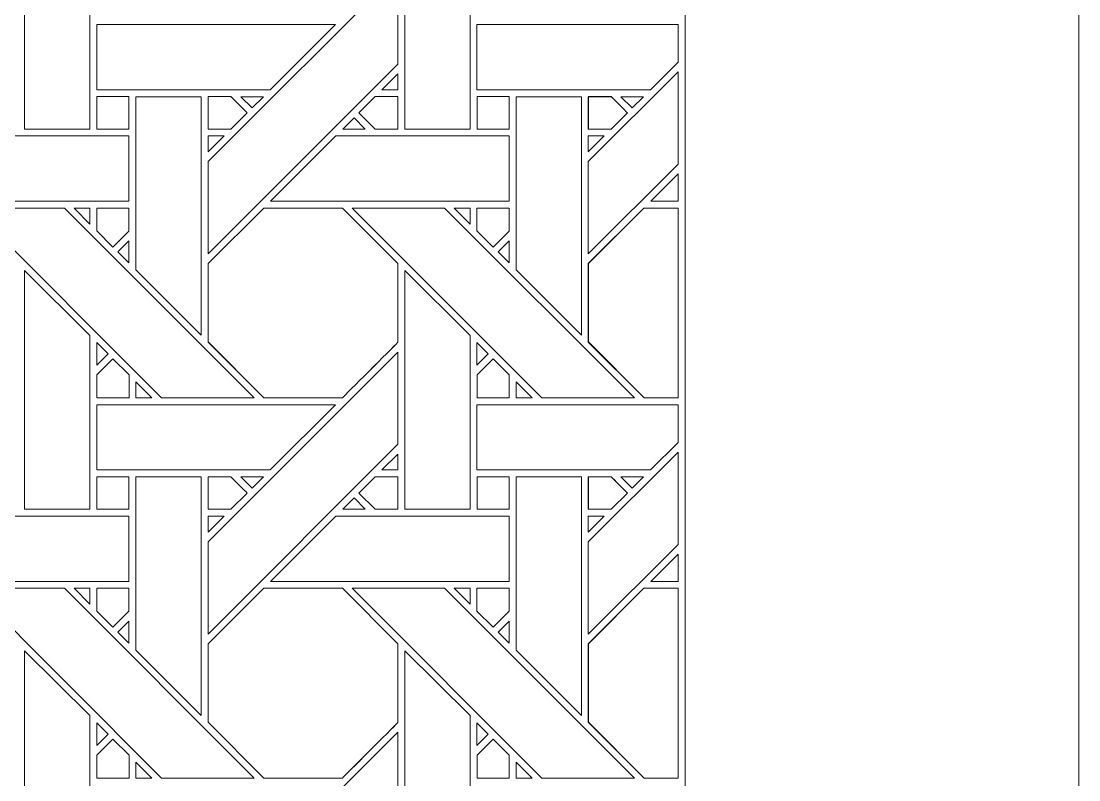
# Model space of a CAD drawing. Header units: inches. Extents: x 2.4 to 22.4, y -0.9 to 19.1.
# Drawn here: x 19.744 to 22.383, y 12.174 to 14.067 of the extents above; entities that cross this region are included whole.
import ezdxf

# ---------------------------------------------------------------- set-up
doc = ezdxf.new("R2010")
doc.units = ezdxf.units.IN
doc.header["$MEASUREMENT"] = 0
doc.layers.add('Design', color=7, linetype='Continuous', lineweight=0)

msp = doc.modelspace()

# ---------------------------------------------------------------- linework, layer by layer
at = {"layer": 'Design'}
for points, knots in [([(2.3829, 19.0948), (2.3829, 19.0948), (2.3829, -0.9052), (2.3829, -0.9052), (2.3829, -0.9052), (22.3829, -0.9052), (22.3829, -0.9052), (22.3829, -0.9052), (22.3829, 19.0948), (22.3829, 19.0948), (22.3829, 19.0948), (2.3829, 19.0948), (2.3829, 19.0948)], [0, 0, 0, 0, 1, 1, 1, 2, 2, 2, 3, 3, 3, 4, 4, 4, 4]), ([(3.3653, 18.1123), (3.3653, 18.1123), (3.3653, 0.0772), (3.3653, 0.0772), (3.3653, 0.0772), (21.4004, 0.0772), (21.4004, 0.0772), (21.4004, 0.0772), (21.4004, 18.1123), (21.4004, 18.1123), (21.4004, 18.1123), (3.3653, 18.1123), (3.3653, 18.1123)], [0, 0, 0, 0, 1, 1, 1, 2, 2, 2, 3, 3, 3, 4, 4, 4, 4]), ([(19.7523, 13.798), (19.7523, 13.798), (19.7523, 14.3939), (19.7523, 14.3939), (19.7523, 14.3939), (19.9151, 14.2317), (19.9151, 14.2317), (19.9151, 14.2317), (19.9151, 13.798), (19.9151, 13.798), (19.9151, 13.798), (19.7523, 13.798), (19.7523, 13.798)], [0, 0, 0, 0, 1, 1, 1, 2, 2, 2, 3, 3, 3, 4, 4, 4, 4]), ([(20.701, 13.798), (20.701, 13.798), (20.701, 14.3939), (20.701, 14.3939), (20.701, 14.3939), (20.8638, 14.2317), (20.8638, 14.2317), (20.8638, 14.2317), (20.8638, 13.798), (20.8638, 13.798), (20.8638, 13.798), (20.701, 13.798), (20.701, 13.798)], [0, 0, 0, 0, 1, 1, 1, 2, 2, 2, 3, 3, 3, 4, 4, 4, 4]), ([(20.6839, 13.9603), (20.6839, 13.9603), (20.2102, 13.4866), (20.2102, 13.4866), (20.2102, 13.4866), (20.2102, 13.7167), (20.2102, 13.7167), (20.2102, 13.7167), (20.6839, 14.1903), (20.6839, 14.1903), (20.6839, 14.1903), (20.6839, 13.9603), (20.6839, 13.9603)], [0, 0, 0, 0, 1, 1, 1, 2, 2, 2, 3, 3, 3, 4, 4, 4, 4]), ([(19.9324, 13.8961), (19.9324, 13.8961), (19.9324, 14.0588), (19.9324, 14.0588), (19.9324, 14.0588), (20.5281, 14.0588), (20.5281, 14.0588), (20.5281, 14.0588), (20.3653, 13.8961), (20.3653, 13.8961), (20.3653, 13.8961), (19.9324, 13.8961), (19.9324, 13.8961)], [0, 0, 0, 0, 1, 1, 1, 2, 2, 2, 3, 3, 3, 4, 4, 4, 4]), ([(21.3141, 13.8961), (21.3141, 13.8961), (20.8811, 13.8961), (20.8811, 13.8961), (20.8811, 13.8961), (20.8811, 14.0588), (20.8811, 14.0588), (20.8811, 14.0588), (21.3829, 14.0588), (21.3829, 14.0588), (21.3829, 14.0588), (21.3829, 13.9649), (21.3829, 13.9649), (21.3829, 13.9649), (21.3141, 13.8961), (21.3141, 13.8961)], [0, 0, 0, 0, 1, 1, 1, 2, 2, 2, 3, 3, 3, 4, 4, 4, 5, 5, 5, 5]), ([(20.6441, 13.8961), (20.6441, 13.8961), (20.6839, 13.9359), (20.6839, 13.9359), (20.6839, 13.9359), (20.6839, 13.8961), (20.6839, 13.8961), (20.6839, 13.8961), (20.6441, 13.8961), (20.6441, 13.8961)], [0, 0, 0, 0, 1, 1, 1, 2, 2, 2, 3, 3, 3, 3]), ([(21.1589, 13.4866), (21.1589, 13.4866), (21.1589, 13.7167), (21.1589, 13.7167), (21.1589, 13.7167), (21.3829, 13.9405), (21.3829, 13.9405), (21.3829, 13.9405), (21.3829, 13.7105), (21.3829, 13.7105), (21.3829, 13.7105), (21.1589, 13.4866), (21.1589, 13.4866)], [0, 0, 0, 0, 1, 1, 1, 2, 2, 2, 3, 3, 3, 4, 4, 4, 4]), ([(19.9324, 13.8789), (19.9324, 13.8789), (20.0127, 13.8789), (20.0127, 13.8789), (20.0127, 13.8789), (20.0127, 13.7981), (20.0127, 13.7981), (20.0127, 13.7981), (19.9324, 13.7981), (19.9324, 13.7981), (19.9324, 13.7981), (19.9324, 13.8789), (19.9324, 13.8789)], [0, 0, 0, 0, 1, 1, 1, 2, 2, 2, 3, 3, 3, 4, 4, 4, 4]), ([(19.9324, 13.7981), (19.9324, 13.7981), (19.9324, 13.8789), (19.9324, 13.8789), (19.9324, 13.8789), (20.0127, 13.8789), (20.0127, 13.8789), (20.0127, 13.8789), (20.0127, 13.7981), (20.0127, 13.7981), (20.0127, 13.7981), (19.9324, 13.7981), (19.9324, 13.7981)], [0, 0, 0, 0, 1, 1, 1, 2, 2, 2, 3, 3, 3, 4, 4, 4, 4]), ([(20.1931, 13.2837), (20.1931, 13.2837), (20.0302, 13.4466), (20.0302, 13.4466), (20.0302, 13.4466), (20.0302, 13.8788), (20.0302, 13.8788), (20.0302, 13.8788), (20.1931, 13.8788), (20.1931, 13.8788), (20.1931, 13.8788), (20.1931, 13.2837), (20.1931, 13.2837)], [0, 0, 0, 0, 1, 1, 1, 2, 2, 2, 3, 3, 3, 4, 4, 4, 4]), ([(20.2673, 13.8789), (20.2725, 13.8738), (20.3033, 13.843), (20.3077, 13.8386), (20.3077, 13.8386), (20.2672, 13.7981), (20.2672, 13.7981), (20.2672, 13.7981), (20.2102, 13.7981), (20.2102, 13.7981), (20.2102, 13.7981), (20.2102, 13.8789), (20.2102, 13.8789), (20.2102, 13.8789), (20.2673, 13.8789), (20.2673, 13.8789)], [0, 0, 0, 0, 1, 1, 1, 2, 2, 2, 3, 3, 3, 4, 4, 4, 5, 5, 5, 5]), ([(20.2102, 13.7981), (20.2102, 13.7981), (20.2102, 13.8789), (20.2102, 13.8789), (20.2102, 13.8789), (20.2673, 13.8789), (20.2673, 13.8789), (20.2727, 13.8736), (20.3034, 13.8426), (20.3076, 13.8385), (20.3076, 13.8385), (20.2672, 13.7981), (20.2672, 13.7981), (20.2672, 13.7981), (20.2102, 13.7981), (20.2102, 13.7981)], [0, 0, 0, 0, 1, 1, 1, 2, 2, 2, 3, 3, 3, 4, 4, 4, 5, 5, 5, 5]), ([(20.2916, 13.8788), (20.2916, 13.8788), (20.3481, 13.8788), (20.3481, 13.8788), (20.3481, 13.8788), (20.3198, 13.8506), (20.3198, 13.8506), (20.3198, 13.8506), (20.2916, 13.8788), (20.2916, 13.8788)], [0, 0, 0, 0, 1, 1, 1, 2, 2, 2, 3, 3, 3, 3]), ([(20.6839, 13.8789), (20.6839, 13.8789), (20.6839, 13.798), (20.6839, 13.798), (20.6839, 13.798), (20.6268, 13.798), (20.6268, 13.798), (20.6268, 13.798), (20.5864, 13.8384), (20.5864, 13.8384), (20.5864, 13.8384), (20.6268, 13.8789), (20.6268, 13.8789), (20.6268, 13.8789), (20.6839, 13.8789), (20.6839, 13.8789)], [0, 0, 0, 0, 1, 1, 1, 2, 2, 2, 3, 3, 3, 4, 4, 4, 5, 5, 5, 5]), ([(20.6269, 13.7981), (20.6269, 13.7981), (20.5865, 13.8385), (20.5865, 13.8385), (20.5865, 13.8385), (20.627, 13.8789), (20.627, 13.8789), (20.627, 13.8789), (20.684, 13.8789), (20.684, 13.8789), (20.684, 13.8789), (20.684, 13.7981), (20.684, 13.7981), (20.684, 13.7981), (20.6269, 13.7981), (20.6269, 13.7981)], [0, 0, 0, 0, 1, 1, 1, 2, 2, 2, 3, 3, 3, 4, 4, 4, 5, 5, 5, 5]), ([(20.8812, 13.8789), (20.8812, 13.8789), (20.9613, 13.8789), (20.9613, 13.8789), (20.9613, 13.8789), (20.9613, 13.7981), (20.9613, 13.7981), (20.9613, 13.7981), (20.8812, 13.7981), (20.8812, 13.7981), (20.8812, 13.7981), (20.8812, 13.8789), (20.8812, 13.8789)], [0, 0, 0, 0, 1, 1, 1, 2, 2, 2, 3, 3, 3, 4, 4, 4, 4]), ([(20.9613, 13.7981), (20.9613, 13.7981), (20.8812, 13.7981), (20.8812, 13.7981), (20.8812, 13.7981), (20.8812, 13.8789), (20.8812, 13.8789), (20.8812, 13.8789), (20.9613, 13.8789), (20.9613, 13.8789), (20.9613, 13.8789), (20.9613, 13.7981), (20.9613, 13.7981)], [0, 0, 0, 0, 1, 1, 1, 2, 2, 2, 3, 3, 3, 4, 4, 4, 4]), ([(20.9789, 13.4466), (20.9789, 13.4466), (20.9789, 13.8788), (20.9789, 13.8788), (20.9789, 13.8788), (21.1418, 13.8788), (21.1418, 13.8788), (21.1418, 13.8788), (21.1418, 13.2837), (21.1418, 13.2837), (21.1418, 13.2837), (20.9789, 13.4466), (20.9789, 13.4466)], [0, 0, 0, 0, 1, 1, 1, 2, 2, 2, 3, 3, 3, 4, 4, 4, 4]), ([(21.2563, 13.8385), (21.2563, 13.8385), (21.2159, 13.7981), (21.2159, 13.7981), (21.2159, 13.7981), (21.1589, 13.7981), (21.1589, 13.7981), (21.1589, 13.7981), (21.1589, 13.8788), (21.1589, 13.8788), (21.1589, 13.8788), (21.216, 13.8788), (21.216, 13.8788), (21.2212, 13.8737), (21.2519, 13.8429), (21.2563, 13.8385)], [0, 0, 0, 0, 1, 1, 1, 2, 2, 2, 3, 3, 3, 4, 4, 4, 5, 5, 5, 5]), ([(21.2161, 13.8789), (21.2213, 13.8738), (21.2521, 13.843), (21.2565, 13.8386), (21.2565, 13.8386), (21.2161, 13.7981), (21.2161, 13.7981), (21.2161, 13.7981), (21.1591, 13.7981), (21.1591, 13.7981), (21.1591, 13.7981), (21.1591, 13.8789), (21.1591, 13.8789), (21.1591, 13.8789), (21.2161, 13.8789), (21.2161, 13.8789)], [0, 0, 0, 0, 1, 1, 1, 2, 2, 2, 3, 3, 3, 4, 4, 4, 5, 5, 5, 5]), ([(21.2404, 13.8788), (21.2404, 13.8788), (21.2968, 13.8788), (21.2968, 13.8788), (21.2968, 13.8788), (21.2686, 13.8506), (21.2686, 13.8506), (21.2686, 13.8506), (21.2404, 13.8788), (21.2404, 13.8788)], [0, 0, 0, 0, 1, 1, 1, 2, 2, 2, 3, 3, 3, 3]), ([(20.6025, 13.798), (20.6025, 13.798), (20.546, 13.798), (20.546, 13.798), (20.546, 13.798), (20.5743, 13.8263), (20.5743, 13.8263), (20.5743, 13.8263), (20.6025, 13.798), (20.6025, 13.798)], [0, 0, 0, 0, 1, 1, 1, 2, 2, 2, 3, 3, 3, 3]), ([(20.0126, 13.7809), (20.0126, 13.7809), (20.0126, 13.6181), (20.0126, 13.6181), (20.0126, 13.6181), (19.4173, 13.6181), (19.4173, 13.6181), (19.4173, 13.6181), (19.5802, 13.7809), (19.5802, 13.7809), (19.5802, 13.7809), (20.0126, 13.7809), (20.0126, 13.7809)], [0, 0, 0, 0, 1, 1, 1, 2, 2, 2, 3, 3, 3, 4, 4, 4, 4]), ([(20.2501, 13.7809), (20.2501, 13.7809), (20.2102, 13.7411), (20.2102, 13.7411), (20.2102, 13.7411), (20.2102, 13.7809), (20.2102, 13.7809), (20.2102, 13.7809), (20.2501, 13.7809), (20.2501, 13.7809)], [0, 0, 0, 0, 1, 1, 1, 2, 2, 2, 3, 3, 3, 3]), ([(20.9613, 13.7809), (20.9613, 13.7809), (20.9613, 13.6181), (20.9613, 13.6181), (20.9613, 13.6181), (20.3661, 13.6181), (20.3661, 13.6181), (20.3661, 13.6181), (20.5289, 13.7809), (20.5289, 13.7809), (20.5289, 13.7809), (20.9613, 13.7809), (20.9613, 13.7809)], [0, 0, 0, 0, 1, 1, 1, 2, 2, 2, 3, 3, 3, 4, 4, 4, 4]), ([(21.1988, 13.7809), (21.1988, 13.7809), (21.1589, 13.7411), (21.1589, 13.7411), (21.1589, 13.7411), (21.1589, 13.7809), (21.1589, 13.7809), (21.1589, 13.7809), (21.1988, 13.7809), (21.1988, 13.7809)], [0, 0, 0, 0, 1, 1, 1, 2, 2, 2, 3, 3, 3, 3]), ([(21.3148, 13.6181), (21.3148, 13.6181), (21.3829, 13.6862), (21.3829, 13.6862), (21.3829, 13.6862), (21.3829, 13.6181), (21.3829, 13.6181), (21.3829, 13.6181), (21.3148, 13.6181), (21.3148, 13.6181)], [0, 0, 0, 0, 1, 1, 1, 2, 2, 2, 3, 3, 3, 3]), ([(20.0942, 13.1273), (20.0942, 13.1273), (19.6206, 13.601), (19.6206, 13.601), (19.6206, 13.601), (19.8516, 13.601), (19.8516, 13.601), (19.8516, 13.601), (20.3252, 13.1273), (20.3252, 13.1273), (20.3252, 13.1273), (20.0942, 13.1273), (20.0942, 13.1273)], [0, 0, 0, 0, 1, 1, 1, 2, 2, 2, 3, 3, 3, 4, 4, 4, 4]), ([(19.9151, 13.601), (19.9151, 13.601), (19.9151, 13.5611), (19.9151, 13.5611), (19.9151, 13.5611), (19.8757, 13.601), (19.8757, 13.601), (19.8757, 13.601), (19.9151, 13.601), (19.9151, 13.601)], [0, 0, 0, 0, 1, 1, 1, 2, 2, 2, 3, 3, 3, 3]), ([(20.0127, 13.601), (20.0127, 13.601), (20.0127, 13.5434), (20.0127, 13.5434), (20.0127, 13.5434), (19.9727, 13.5035), (19.9727, 13.5035), (19.9727, 13.5035), (19.9324, 13.5438), (19.9324, 13.5438), (19.9324, 13.5438), (19.9324, 13.601), (19.9324, 13.601), (19.9324, 13.601), (20.0127, 13.601), (20.0127, 13.601)], [0, 0, 0, 0, 1, 1, 1, 2, 2, 2, 3, 3, 3, 4, 4, 4, 5, 5, 5, 5]), ([(19.9727, 13.5035), (19.9727, 13.5035), (19.9324, 13.5438), (19.9324, 13.5438), (19.9324, 13.5438), (19.9324, 13.601), (19.9324, 13.601), (19.9324, 13.601), (20.0127, 13.601), (20.0127, 13.601), (20.0127, 13.601), (20.0127, 13.5434), (20.0127, 13.5434), (20.0127, 13.5434), (19.9727, 13.5035), (19.9727, 13.5035)], [0, 0, 0, 0, 1, 1, 1, 2, 2, 2, 3, 3, 3, 4, 4, 4, 5, 5, 5, 5]), ([(20.6839, 13.266), (20.6661, 13.2481), (20.5542, 13.1364), (20.5452, 13.1274), (20.5452, 13.1274), (20.3495, 13.1274), (20.3495, 13.1274), (20.3495, 13.1274), (20.2102, 13.2666), (20.2102, 13.2666), (20.2102, 13.2666), (20.2102, 13.4622), (20.2102, 13.4622), (20.2102, 13.4622), (20.3489, 13.601), (20.3489, 13.601), (20.3489, 13.601), (20.5452, 13.601), (20.5452, 13.601), (20.5452, 13.601), (20.6839, 13.4622), (20.6839, 13.4622), (20.6839, 13.4622), (20.6839, 13.266), (20.6839, 13.266)], [0, 0, 0, 0, 1, 1, 1, 2, 2, 2, 3, 3, 3, 4, 4, 4, 5, 5, 5, 6, 6, 6, 7, 7, 7, 8, 8, 8, 8]), ([(20.3489, 13.601), (20.3489, 13.601), (20.5452, 13.601), (20.5452, 13.601), (20.5452, 13.601), (20.684, 13.4623), (20.684, 13.4623), (20.684, 13.4623), (20.684, 13.2661), (20.684, 13.2661), (20.6662, 13.2482), (20.5542, 13.1364), (20.5452, 13.1274), (20.5452, 13.1274), (20.3495, 13.1274), (20.3495, 13.1274), (20.3495, 13.1274), (20.2103, 13.2667), (20.2103, 13.2667), (20.2103, 13.2667), (20.2103, 13.4623), (20.2103, 13.4623), (20.2103, 13.4623), (20.3489, 13.601), (20.3489, 13.601)], [0, 0, 0, 0, 1, 1, 1, 2, 2, 2, 3, 3, 3, 4, 4, 4, 5, 5, 5, 6, 6, 6, 7, 7, 7, 8, 8, 8, 8]), ([(21.274, 13.1273), (21.274, 13.1273), (21.0429, 13.1273), (21.0429, 13.1273), (21.0429, 13.1273), (20.5694, 13.601), (20.5694, 13.601), (20.5694, 13.601), (20.8003, 13.601), (20.8003, 13.601), (20.8003, 13.601), (21.274, 13.1273), (21.274, 13.1273)], [0, 0, 0, 0, 1, 1, 1, 2, 2, 2, 3, 3, 3, 4, 4, 4, 4]), ([(20.8639, 13.601), (20.8639, 13.601), (20.8639, 13.5611), (20.8639, 13.5611), (20.8639, 13.5611), (20.8244, 13.601), (20.8244, 13.601), (20.8244, 13.601), (20.8639, 13.601), (20.8639, 13.601)], [0, 0, 0, 0, 1, 1, 1, 2, 2, 2, 3, 3, 3, 3]), ([(20.9613, 13.601), (20.9613, 13.601), (20.9613, 13.5434), (20.9613, 13.5434), (20.9613, 13.5434), (20.9215, 13.5035), (20.9215, 13.5035), (20.9215, 13.5035), (20.8811, 13.5438), (20.8811, 13.5438), (20.8811, 13.5438), (20.8811, 13.601), (20.8811, 13.601), (20.8811, 13.601), (20.9613, 13.601), (20.9613, 13.601)], [0, 0, 0, 0, 1, 1, 1, 2, 2, 2, 3, 3, 3, 4, 4, 4, 5, 5, 5, 5]), ([(20.9215, 13.5035), (20.9215, 13.5035), (20.8811, 13.5438), (20.8811, 13.5438), (20.8811, 13.5438), (20.8811, 13.601), (20.8811, 13.601), (20.8811, 13.601), (20.9613, 13.601), (20.9613, 13.601), (20.9613, 13.601), (20.9613, 13.5434), (20.9613, 13.5434), (20.9613, 13.5434), (20.9215, 13.5035), (20.9215, 13.5035)], [0, 0, 0, 0, 1, 1, 1, 2, 2, 2, 3, 3, 3, 4, 4, 4, 5, 5, 5, 5]), ([(21.2982, 13.1274), (21.2982, 13.1274), (21.1589, 13.2666), (21.1589, 13.2666), (21.1589, 13.2666), (21.1589, 13.4622), (21.1589, 13.4622), (21.1589, 13.4622), (21.2976, 13.601), (21.2976, 13.601), (21.2976, 13.601), (21.3829, 13.601), (21.3829, 13.601), (21.3829, 13.601), (21.3829, 13.1274), (21.3829, 13.1274), (21.3829, 13.1274), (21.2982, 13.1274), (21.2982, 13.1274)], [0, 0, 0, 0, 1, 1, 1, 2, 2, 2, 3, 3, 3, 4, 4, 4, 5, 5, 5, 6, 6, 6, 6]), ([(21.2978, 13.601), (21.2978, 13.601), (21.3829, 13.601), (21.3829, 13.601), (21.3829, 13.601), (21.3829, 13.1274), (21.3829, 13.1274), (21.3829, 13.1274), (21.2982, 13.1274), (21.2982, 13.1274), (21.2982, 13.1274), (21.1591, 13.2667), (21.1591, 13.2667), (21.1591, 13.2667), (21.1591, 13.4623), (21.1591, 13.4623), (21.1591, 13.4623), (21.2978, 13.601), (21.2978, 13.601)], [0, 0, 0, 0, 1, 1, 1, 2, 2, 2, 3, 3, 3, 4, 4, 4, 5, 5, 5, 6, 6, 6, 6]), ([(20.0126, 13.5191), (20.0126, 13.5191), (20.0126, 13.464), (20.0126, 13.464), (20.0126, 13.464), (19.9848, 13.4913), (19.9848, 13.4913), (19.9848, 13.4913), (20.0126, 13.5191), (20.0126, 13.5191)], [0, 0, 0, 0, 1, 1, 1, 2, 2, 2, 3, 3, 3, 3]), ([(20.9613, 13.5191), (20.9613, 13.5191), (20.9613, 13.464), (20.9613, 13.464), (20.9613, 13.464), (20.9336, 13.4913), (20.9336, 13.4913), (20.9336, 13.4913), (20.9613, 13.5191), (20.9613, 13.5191)], [0, 0, 0, 0, 1, 1, 1, 2, 2, 2, 3, 3, 3, 3]), ([(19.7523, 12.8493), (19.7523, 12.8493), (19.7523, 13.4452), (19.7523, 13.4452), (19.7523, 13.4452), (19.9151, 13.283), (19.9151, 13.283), (19.9151, 13.283), (19.9151, 12.8493), (19.9151, 12.8493), (19.9151, 12.8493), (19.7523, 12.8493), (19.7523, 12.8493)], [0, 0, 0, 0, 1, 1, 1, 2, 2, 2, 3, 3, 3, 4, 4, 4, 4]), ([(20.701, 12.8493), (20.701, 12.8493), (20.701, 13.4452), (20.701, 13.4452), (20.701, 13.4452), (20.8638, 13.283), (20.8638, 13.283), (20.8638, 13.283), (20.8638, 12.8493), (20.8638, 12.8493), (20.8638, 12.8493), (20.701, 12.8493), (20.701, 12.8493)], [0, 0, 0, 0, 1, 1, 1, 2, 2, 2, 3, 3, 3, 4, 4, 4, 4]), ([(19.9324, 13.2088), (19.9324, 13.2088), (19.9324, 13.2655), (19.9324, 13.2655), (19.9324, 13.2655), (19.9605, 13.2369), (19.9605, 13.2369), (19.9605, 13.2369), (19.9324, 13.2088), (19.9324, 13.2088)], [0, 0, 0, 0, 1, 1, 1, 2, 2, 2, 3, 3, 3, 3]), ([(20.8811, 13.2088), (20.8811, 13.2088), (20.8811, 13.2655), (20.8811, 13.2655), (20.8811, 13.2655), (20.9093, 13.2369), (20.9093, 13.2369), (20.9093, 13.2369), (20.8811, 13.2088), (20.8811, 13.2088)], [0, 0, 0, 0, 1, 1, 1, 2, 2, 2, 3, 3, 3, 3]), ([(19.9324, 13.1271), (19.9324, 13.1271), (19.9324, 13.1844), (19.9324, 13.1844), (19.9324, 13.1844), (19.9727, 13.2247), (19.9727, 13.2247), (19.9727, 13.2247), (20.0131, 13.1844), (20.0131, 13.1844), (20.0131, 13.1844), (20.0131, 13.1271), (20.0131, 13.1271), (20.0131, 13.1271), (19.9324, 13.1271), (19.9324, 13.1271)], [0, 0, 0, 0, 1, 1, 1, 2, 2, 2, 3, 3, 3, 4, 4, 4, 5, 5, 5, 5]), ([(19.9727, 13.2247), (19.9727, 13.2247), (20.0131, 13.1844), (20.0131, 13.1844), (20.0131, 13.1844), (20.0131, 13.1271), (20.0131, 13.1271), (20.0131, 13.1271), (19.9324, 13.1271), (19.9324, 13.1271), (19.9324, 13.1271), (19.9324, 13.1844), (19.9324, 13.1844), (19.9324, 13.1844), (19.9727, 13.2247), (19.9727, 13.2247)], [0, 0, 0, 0, 1, 1, 1, 2, 2, 2, 3, 3, 3, 4, 4, 4, 5, 5, 5, 5]), ([(20.6839, 13.0116), (20.6839, 13.0116), (20.2102, 12.5379), (20.2102, 12.5379), (20.2102, 12.5379), (20.2102, 12.768), (20.2102, 12.768), (20.2102, 12.768), (20.6839, 13.2416), (20.6839, 13.2416), (20.6839, 13.2416), (20.6839, 13.0116), (20.6839, 13.0116)], [0, 0, 0, 0, 1, 1, 1, 2, 2, 2, 3, 3, 3, 4, 4, 4, 4]), ([(20.8812, 13.1271), (20.8812, 13.1271), (20.8812, 13.1844), (20.8812, 13.1844), (20.8812, 13.1844), (20.9215, 13.2247), (20.9215, 13.2247), (20.9215, 13.2247), (20.9618, 13.1844), (20.9618, 13.1844), (20.9618, 13.1844), (20.9618, 13.1271), (20.9618, 13.1271), (20.9618, 13.1271), (20.8812, 13.1271), (20.8812, 13.1271)], [0, 0, 0, 0, 1, 1, 1, 2, 2, 2, 3, 3, 3, 4, 4, 4, 5, 5, 5, 5]), ([(20.8946, 13.1979), (20.8946, 13.1979), (20.9215, 13.2247), (20.9215, 13.2247), (20.9215, 13.2247), (20.9618, 13.1844), (20.9618, 13.1844), (20.9618, 13.1844), (20.9618, 13.1271), (20.9618, 13.1271), (20.9618, 13.1271), (20.8812, 13.1271), (20.8812, 13.1271), (20.8812, 13.1271), (20.8812, 13.1844), (20.8812, 13.1844), (20.8812, 13.1844), (20.8946, 13.1979), (20.8946, 13.1979)], [0, 0, 0, 0, 1, 1, 1, 2, 2, 2, 3, 3, 3, 4, 4, 4, 5, 5, 5, 6, 6, 6, 6]), ([(20.0303, 13.1273), (20.0303, 13.1273), (20.0303, 13.1671), (20.0303, 13.1671), (20.0303, 13.1671), (20.07, 13.1273), (20.07, 13.1273), (20.07, 13.1273), (20.0303, 13.1273), (20.0303, 13.1273)], [0, 0, 0, 0, 1, 1, 1, 2, 2, 2, 3, 3, 3, 3]), ([(21.0187, 13.1273), (21.0187, 13.1273), (20.979, 13.1273), (20.979, 13.1273), (20.979, 13.1273), (20.979, 13.1671), (20.979, 13.1671), (20.979, 13.1671), (21.0187, 13.1273), (21.0187, 13.1273)], [0, 0, 0, 0, 1, 1, 1, 2, 2, 2, 3, 3, 3, 3]), ([(19.9324, 12.9474), (19.9324, 12.9474), (19.9324, 13.1101), (19.9324, 13.1101), (19.9324, 13.1101), (20.5281, 13.1101), (20.5281, 13.1101), (20.5281, 13.1101), (20.3653, 12.9474), (20.3653, 12.9474), (20.3653, 12.9474), (19.9324, 12.9474), (19.9324, 12.9474)], [0, 0, 0, 0, 1, 1, 1, 2, 2, 2, 3, 3, 3, 4, 4, 4, 4]), ([(21.3141, 12.9474), (21.3141, 12.9474), (20.8811, 12.9474), (20.8811, 12.9474), (20.8811, 12.9474), (20.8811, 13.1101), (20.8811, 13.1101), (20.8811, 13.1101), (21.3829, 13.1101), (21.3829, 13.1101), (21.3829, 13.1101), (21.3829, 13.0161), (21.3829, 13.0161), (21.3829, 13.0161), (21.3141, 12.9474), (21.3141, 12.9474)], [0, 0, 0, 0, 1, 1, 1, 2, 2, 2, 3, 3, 3, 4, 4, 4, 5, 5, 5, 5]), ([(20.6441, 12.9474), (20.6441, 12.9474), (20.6839, 12.9872), (20.6839, 12.9872), (20.6839, 12.9872), (20.6839, 12.9474), (20.6839, 12.9474), (20.6839, 12.9474), (20.6441, 12.9474), (20.6441, 12.9474)], [0, 0, 0, 0, 1, 1, 1, 2, 2, 2, 3, 3, 3, 3]), ([(21.1589, 12.5379), (21.1589, 12.5379), (21.1589, 12.768), (21.1589, 12.768), (21.1589, 12.768), (21.3829, 12.9918), (21.3829, 12.9918), (21.3829, 12.9918), (21.3829, 12.7618), (21.3829, 12.7618), (21.3829, 12.7618), (21.1589, 12.5379), (21.1589, 12.5379)], [0, 0, 0, 0, 1, 1, 1, 2, 2, 2, 3, 3, 3, 4, 4, 4, 4]), ([(19.9324, 12.9301), (19.9324, 12.9301), (20.0127, 12.9301), (20.0127, 12.9301), (20.0127, 12.9301), (20.0127, 12.8494), (20.0127, 12.8494), (20.0127, 12.8494), (19.9324, 12.8494), (19.9324, 12.8494), (19.9324, 12.8494), (19.9324, 12.9301), (19.9324, 12.9301)], [0, 0, 0, 0, 1, 1, 1, 2, 2, 2, 3, 3, 3, 4, 4, 4, 4]), ([(19.9324, 12.8494), (19.9324, 12.8494), (19.9324, 12.9301), (19.9324, 12.9301), (19.9324, 12.9301), (20.0127, 12.9301), (20.0127, 12.9301), (20.0127, 12.9301), (20.0127, 12.8494), (20.0127, 12.8494), (20.0127, 12.8494), (19.9324, 12.8494), (19.9324, 12.8494)], [0, 0, 0, 0, 1, 1, 1, 2, 2, 2, 3, 3, 3, 4, 4, 4, 4]), ([(20.1931, 12.335), (20.1931, 12.335), (20.0302, 12.4979), (20.0302, 12.4979), (20.0302, 12.4979), (20.0302, 12.9301), (20.0302, 12.9301), (20.0302, 12.9301), (20.1931, 12.9301), (20.1931, 12.9301), (20.1931, 12.9301), (20.1931, 12.335), (20.1931, 12.335)], [0, 0, 0, 0, 1, 1, 1, 2, 2, 2, 3, 3, 3, 4, 4, 4, 4]), ([(20.2673, 12.9301), (20.2725, 12.925), (20.3032, 12.8942), (20.3077, 12.8898), (20.3077, 12.8898), (20.2672, 12.8494), (20.2672, 12.8494), (20.2672, 12.8494), (20.2103, 12.8494), (20.2103, 12.8494), (20.2103, 12.8494), (20.2103, 12.9301), (20.2103, 12.9301), (20.2103, 12.9301), (20.2673, 12.9301), (20.2673, 12.9301)], [0, 0, 0, 0, 1, 1, 1, 2, 2, 2, 3, 3, 3, 4, 4, 4, 5, 5, 5, 5]), ([(20.2103, 12.8494), (20.2103, 12.8494), (20.2103, 12.9301), (20.2103, 12.9301), (20.2103, 12.9301), (20.2673, 12.9301), (20.2673, 12.9301), (20.2727, 12.9248), (20.3035, 12.894), (20.3077, 12.8898), (20.3077, 12.8898), (20.2672, 12.8494), (20.2672, 12.8494), (20.2672, 12.8494), (20.2103, 12.8494), (20.2103, 12.8494)], [0, 0, 0, 0, 1, 1, 1, 2, 2, 2, 3, 3, 3, 4, 4, 4, 5, 5, 5, 5]), ([(20.2916, 12.9301), (20.2916, 12.9301), (20.3481, 12.9301), (20.3481, 12.9301), (20.3481, 12.9301), (20.3198, 12.9019), (20.3198, 12.9019), (20.3198, 12.9019), (20.2916, 12.9301), (20.2916, 12.9301)], [0, 0, 0, 0, 1, 1, 1, 2, 2, 2, 3, 3, 3, 3]), ([(20.6268, 12.8494), (20.6268, 12.8494), (20.5865, 12.8897), (20.5865, 12.8897), (20.5865, 12.8897), (20.6269, 12.9302), (20.6269, 12.9302), (20.6269, 12.9302), (20.6839, 12.9302), (20.6839, 12.9302), (20.6839, 12.9302), (20.6839, 12.8494), (20.6839, 12.8494), (20.6839, 12.8494), (20.6268, 12.8494), (20.6268, 12.8494)], [0, 0, 0, 0, 1, 1, 1, 2, 2, 2, 3, 3, 3, 4, 4, 4, 5, 5, 5, 5]), ([(20.6839, 12.9302), (20.6839, 12.9302), (20.6839, 12.8494), (20.6839, 12.8494), (20.6839, 12.8494), (20.6268, 12.8494), (20.6268, 12.8494), (20.6268, 12.8494), (20.5865, 12.8897), (20.5865, 12.8897), (20.5865, 12.8897), (20.6269, 12.9302), (20.6269, 12.9302), (20.6269, 12.9302), (20.6839, 12.9302), (20.6839, 12.9302)], [0, 0, 0, 0, 1, 1, 1, 2, 2, 2, 3, 3, 3, 4, 4, 4, 5, 5, 5, 5]), ([(20.8812, 12.9301), (20.8812, 12.9301), (20.9614, 12.9301), (20.9614, 12.9301), (20.9614, 12.9301), (20.9614, 12.8494), (20.9614, 12.8494), (20.9614, 12.8494), (20.8812, 12.8494), (20.8812, 12.8494), (20.8812, 12.8494), (20.8812, 12.9301), (20.8812, 12.9301)], [0, 0, 0, 0, 1, 1, 1, 2, 2, 2, 3, 3, 3, 4, 4, 4, 4]), ([(20.9614, 12.8494), (20.9614, 12.8494), (20.8812, 12.8494), (20.8812, 12.8494), (20.8812, 12.8494), (20.8812, 12.9301), (20.8812, 12.9301), (20.8812, 12.9301), (20.9614, 12.9301), (20.9614, 12.9301), (20.9614, 12.9301), (20.9614, 12.8494), (20.9614, 12.8494)], [0, 0, 0, 0, 1, 1, 1, 2, 2, 2, 3, 3, 3, 4, 4, 4, 4]), ([(20.9789, 12.4979), (20.9789, 12.4979), (20.9789, 12.9301), (20.9789, 12.9301), (20.9789, 12.9301), (21.1418, 12.9301), (21.1418, 12.9301), (21.1418, 12.9301), (21.1418, 12.335), (21.1418, 12.335), (21.1418, 12.335), (20.9789, 12.4979), (20.9789, 12.4979)], [0, 0, 0, 0, 1, 1, 1, 2, 2, 2, 3, 3, 3, 4, 4, 4, 4]), ([(21.2563, 12.8898), (21.2563, 12.8898), (21.2159, 12.8493), (21.2159, 12.8493), (21.2159, 12.8493), (21.1589, 12.8493), (21.1589, 12.8493), (21.1589, 12.8493), (21.1589, 12.9301), (21.1589, 12.9301), (21.1589, 12.9301), (21.216, 12.9301), (21.216, 12.9301), (21.2213, 12.9248), (21.2521, 12.894), (21.2563, 12.8898)], [0, 0, 0, 0, 1, 1, 1, 2, 2, 2, 3, 3, 3, 4, 4, 4, 5, 5, 5, 5]), ([(21.2161, 12.9302), (21.2213, 12.9251), (21.2521, 12.8942), (21.2565, 12.8898), (21.2565, 12.8898), (21.2161, 12.8494), (21.2161, 12.8494), (21.2161, 12.8494), (21.1591, 12.8494), (21.1591, 12.8494), (21.1591, 12.8494), (21.1591, 12.9302), (21.1591, 12.9302), (21.1591, 12.9302), (21.2161, 12.9302), (21.2161, 12.9302)], [0, 0, 0, 0, 1, 1, 1, 2, 2, 2, 3, 3, 3, 4, 4, 4, 5, 5, 5, 5]), ([(21.2404, 12.9301), (21.2404, 12.9301), (21.2968, 12.9301), (21.2968, 12.9301), (21.2968, 12.9301), (21.2686, 12.9019), (21.2686, 12.9019), (21.2686, 12.9019), (21.2404, 12.9301), (21.2404, 12.9301)], [0, 0, 0, 0, 1, 1, 1, 2, 2, 2, 3, 3, 3, 3]), ([(20.6025, 12.8493), (20.6025, 12.8493), (20.546, 12.8493), (20.546, 12.8493), (20.546, 12.8493), (20.5743, 12.8776), (20.5743, 12.8776), (20.5743, 12.8776), (20.6025, 12.8493), (20.6025, 12.8493)], [0, 0, 0, 0, 1, 1, 1, 2, 2, 2, 3, 3, 3, 3]), ([(20.0126, 12.8322), (20.0126, 12.8322), (20.0126, 12.6694), (20.0126, 12.6694), (20.0126, 12.6694), (19.4173, 12.6694), (19.4173, 12.6694), (19.4173, 12.6694), (19.5802, 12.8322), (19.5802, 12.8322), (19.5802, 12.8322), (20.0126, 12.8322), (20.0126, 12.8322)], [0, 0, 0, 0, 1, 1, 1, 2, 2, 2, 3, 3, 3, 4, 4, 4, 4]), ([(20.2501, 12.8322), (20.2501, 12.8322), (20.2102, 12.7924), (20.2102, 12.7924), (20.2102, 12.7924), (20.2102, 12.8322), (20.2102, 12.8322), (20.2102, 12.8322), (20.2501, 12.8322), (20.2501, 12.8322)], [0, 0, 0, 0, 1, 1, 1, 2, 2, 2, 3, 3, 3, 3]), ([(20.9613, 12.8322), (20.9613, 12.8322), (20.9613, 12.6694), (20.9613, 12.6694), (20.9613, 12.6694), (20.3661, 12.6694), (20.3661, 12.6694), (20.3661, 12.6694), (20.5289, 12.8322), (20.5289, 12.8322), (20.5289, 12.8322), (20.9613, 12.8322), (20.9613, 12.8322)], [0, 0, 0, 0, 1, 1, 1, 2, 2, 2, 3, 3, 3, 4, 4, 4, 4]), ([(21.1988, 12.8322), (21.1988, 12.8322), (21.1589, 12.7924), (21.1589, 12.7924), (21.1589, 12.7924), (21.1589, 12.8322), (21.1589, 12.8322), (21.1589, 12.8322), (21.1988, 12.8322), (21.1988, 12.8322)], [0, 0, 0, 0, 1, 1, 1, 2, 2, 2, 3, 3, 3, 3]), ([(21.3148, 12.6694), (21.3148, 12.6694), (21.3829, 12.7374), (21.3829, 12.7374), (21.3829, 12.7374), (21.3829, 12.6694), (21.3829, 12.6694), (21.3829, 12.6694), (21.3148, 12.6694), (21.3148, 12.6694)], [0, 0, 0, 0, 1, 1, 1, 2, 2, 2, 3, 3, 3, 3]), ([(20.0942, 12.1786), (20.0942, 12.1786), (19.6206, 12.6522), (19.6206, 12.6522), (19.6206, 12.6522), (19.8516, 12.6522), (19.8516, 12.6522), (19.8516, 12.6522), (20.3252, 12.1786), (20.3252, 12.1786), (20.3252, 12.1786), (20.0942, 12.1786), (20.0942, 12.1786)], [0, 0, 0, 0, 1, 1, 1, 2, 2, 2, 3, 3, 3, 4, 4, 4, 4]), ([(19.9151, 12.6522), (19.9151, 12.6522), (19.9151, 12.6124), (19.9151, 12.6124), (19.9151, 12.6124), (19.8757, 12.6522), (19.8757, 12.6522), (19.8757, 12.6522), (19.9151, 12.6522), (19.9151, 12.6522)], [0, 0, 0, 0, 1, 1, 1, 2, 2, 2, 3, 3, 3, 3]), ([(20.0127, 12.6523), (20.0127, 12.6523), (20.0127, 12.5947), (20.0127, 12.5947), (20.0127, 12.5947), (19.9727, 12.5547), (19.9727, 12.5547), (19.9727, 12.5547), (19.9324, 12.5951), (19.9324, 12.5951), (19.9324, 12.5951), (19.9324, 12.6523), (19.9324, 12.6523), (19.9324, 12.6523), (20.0127, 12.6523), (20.0127, 12.6523)], [0, 0, 0, 0, 1, 1, 1, 2, 2, 2, 3, 3, 3, 4, 4, 4, 5, 5, 5, 5]), ([(19.9727, 12.5547), (19.9727, 12.5547), (19.9324, 12.5951), (19.9324, 12.5951), (19.9324, 12.5951), (19.9324, 12.6523), (19.9324, 12.6523), (19.9324, 12.6523), (20.0127, 12.6523), (20.0127, 12.6523), (20.0127, 12.6523), (20.0127, 12.5947), (20.0127, 12.5947), (20.0127, 12.5947), (19.9727, 12.5547), (19.9727, 12.5547)], [0, 0, 0, 0, 1, 1, 1, 2, 2, 2, 3, 3, 3, 4, 4, 4, 5, 5, 5, 5]), ([(20.349, 12.6523), (20.349, 12.6523), (20.5452, 12.6523), (20.5452, 12.6523), (20.5452, 12.6523), (20.6839, 12.5135), (20.6839, 12.5135), (20.6839, 12.5135), (20.6839, 12.3173), (20.6839, 12.3173), (20.6661, 12.2994), (20.5542, 12.1876), (20.5452, 12.1786), (20.5452, 12.1786), (20.3495, 12.1786), (20.3495, 12.1786), (20.3495, 12.1786), (20.2103, 12.3179), (20.2103, 12.3179), (20.2103, 12.3179), (20.2103, 12.5135), (20.2103, 12.5135), (20.2103, 12.5135), (20.349, 12.6523), (20.349, 12.6523)], [0, 0, 0, 0, 1, 1, 1, 2, 2, 2, 3, 3, 3, 4, 4, 4, 5, 5, 5, 6, 6, 6, 7, 7, 7, 8, 8, 8, 8]), ([(20.6839, 12.3173), (20.6662, 12.2994), (20.5543, 12.1877), (20.5452, 12.1786), (20.5452, 12.1786), (20.3495, 12.1786), (20.3495, 12.1786), (20.3495, 12.1786), (20.2103, 12.3179), (20.2103, 12.3179), (20.2103, 12.3179), (20.2103, 12.5135), (20.2103, 12.5135), (20.2103, 12.5135), (20.349, 12.6523), (20.349, 12.6523), (20.349, 12.6523), (20.5452, 12.6523), (20.5452, 12.6523), (20.5452, 12.6523), (20.6839, 12.5135), (20.6839, 12.5135), (20.6839, 12.5135), (20.6839, 12.3173), (20.6839, 12.3173)], [0, 0, 0, 0, 1, 1, 1, 2, 2, 2, 3, 3, 3, 4, 4, 4, 5, 5, 5, 6, 6, 6, 7, 7, 7, 8, 8, 8, 8]), ([(21.274, 12.1786), (21.274, 12.1786), (21.0429, 12.1786), (21.0429, 12.1786), (21.0429, 12.1786), (20.5694, 12.6522), (20.5694, 12.6522), (20.5694, 12.6522), (20.8003, 12.6522), (20.8003, 12.6522), (20.8003, 12.6522), (21.274, 12.1786), (21.274, 12.1786)], [0, 0, 0, 0, 1, 1, 1, 2, 2, 2, 3, 3, 3, 4, 4, 4, 4]), ([(20.8639, 12.6522), (20.8639, 12.6522), (20.8639, 12.6124), (20.8639, 12.6124), (20.8639, 12.6124), (20.8244, 12.6522), (20.8244, 12.6522), (20.8244, 12.6522), (20.8639, 12.6522), (20.8639, 12.6522)], [0, 0, 0, 0, 1, 1, 1, 2, 2, 2, 3, 3, 3, 3]), ([(20.9614, 12.6523), (20.9614, 12.6523), (20.9614, 12.5947), (20.9614, 12.5947), (20.9614, 12.5947), (20.9215, 12.5547), (20.9215, 12.5547), (20.9215, 12.5547), (20.8811, 12.5951), (20.8811, 12.5951), (20.8811, 12.5951), (20.8811, 12.6523), (20.8811, 12.6523), (20.8811, 12.6523), (20.9614, 12.6523), (20.9614, 12.6523)], [0, 0, 0, 0, 1, 1, 1, 2, 2, 2, 3, 3, 3, 4, 4, 4, 5, 5, 5, 5]), ([(20.9215, 12.5547), (20.9215, 12.5547), (20.8811, 12.5951), (20.8811, 12.5951), (20.8811, 12.5951), (20.8811, 12.6523), (20.8811, 12.6523), (20.8811, 12.6523), (20.9614, 12.6523), (20.9614, 12.6523), (20.9614, 12.6523), (20.9614, 12.5947), (20.9614, 12.5947), (20.9614, 12.5947), (20.9215, 12.5547), (20.9215, 12.5547)], [0, 0, 0, 0, 1, 1, 1, 2, 2, 2, 3, 3, 3, 4, 4, 4, 5, 5, 5, 5]), ([(21.2983, 12.1787), (21.2983, 12.1787), (21.1589, 12.3178), (21.1589, 12.3178), (21.1589, 12.3178), (21.1589, 12.5135), (21.1589, 12.5135), (21.1589, 12.5135), (21.2976, 12.6523), (21.2976, 12.6523), (21.2976, 12.6523), (21.3829, 12.6523), (21.3829, 12.6523), (21.3829, 12.6523), (21.3829, 12.1787), (21.3829, 12.1787), (21.3829, 12.1787), (21.2983, 12.1787), (21.2983, 12.1787)], [0, 0, 0, 0, 1, 1, 1, 2, 2, 2, 3, 3, 3, 4, 4, 4, 5, 5, 5, 6, 6, 6, 6]), ([(21.2978, 12.6523), (21.2978, 12.6523), (21.3829, 12.6523), (21.3829, 12.6523), (21.3829, 12.6523), (21.3829, 12.1787), (21.3829, 12.1787), (21.3829, 12.1787), (21.2983, 12.1787), (21.2983, 12.1787), (21.2983, 12.1787), (21.1591, 12.3179), (21.1591, 12.3179), (21.1591, 12.3179), (21.1591, 12.5136), (21.1591, 12.5136), (21.1591, 12.5136), (21.2978, 12.6523), (21.2978, 12.6523)], [0, 0, 0, 0, 1, 1, 1, 2, 2, 2, 3, 3, 3, 4, 4, 4, 5, 5, 5, 6, 6, 6, 6]), ([(20.0126, 12.5704), (20.0126, 12.5704), (20.0126, 12.5152), (20.0126, 12.5152), (20.0126, 12.5152), (19.9848, 12.5426), (19.9848, 12.5426), (19.9848, 12.5426), (20.0126, 12.5704), (20.0126, 12.5704)], [0, 0, 0, 0, 1, 1, 1, 2, 2, 2, 3, 3, 3, 3]), ([(20.9613, 12.5704), (20.9613, 12.5704), (20.9613, 12.5152), (20.9613, 12.5152), (20.9613, 12.5152), (20.9336, 12.5426), (20.9336, 12.5426), (20.9336, 12.5426), (20.9613, 12.5704), (20.9613, 12.5704)], [0, 0, 0, 0, 1, 1, 1, 2, 2, 2, 3, 3, 3, 3]), ([(19.7523, 11.9006), (19.7523, 11.9006), (19.7523, 12.4964), (19.7523, 12.4964), (19.7523, 12.4964), (19.9151, 12.3343), (19.9151, 12.3343), (19.9151, 12.3343), (19.9151, 11.9006), (19.9151, 11.9006), (19.9151, 11.9006), (19.7523, 11.9006), (19.7523, 11.9006)], [0, 0, 0, 0, 1, 1, 1, 2, 2, 2, 3, 3, 3, 4, 4, 4, 4]), ([(20.701, 11.9006), (20.701, 11.9006), (20.701, 12.4964), (20.701, 12.4964), (20.701, 12.4964), (20.8638, 12.3343), (20.8638, 12.3343), (20.8638, 12.3343), (20.8638, 11.9006), (20.8638, 11.9006), (20.8638, 11.9006), (20.701, 11.9006), (20.701, 11.9006)], [0, 0, 0, 0, 1, 1, 1, 2, 2, 2, 3, 3, 3, 4, 4, 4, 4]), ([(19.9324, 12.26), (19.9324, 12.26), (19.9324, 12.3168), (19.9324, 12.3168), (19.9324, 12.3168), (19.9605, 12.2882), (19.9605, 12.2882), (19.9605, 12.2882), (19.9324, 12.26), (19.9324, 12.26)], [0, 0, 0, 0, 1, 1, 1, 2, 2, 2, 3, 3, 3, 3]), ([(20.8811, 12.26), (20.8811, 12.26), (20.8811, 12.3168), (20.8811, 12.3168), (20.8811, 12.3168), (20.9093, 12.2882), (20.9093, 12.2882), (20.9093, 12.2882), (20.8811, 12.26), (20.8811, 12.26)], [0, 0, 0, 0, 1, 1, 1, 2, 2, 2, 3, 3, 3, 3]), ([(19.9324, 12.1784), (19.9324, 12.1784), (19.9324, 12.2357), (19.9324, 12.2357), (19.9324, 12.2357), (19.9727, 12.276), (19.9727, 12.276), (19.9727, 12.276), (20.0131, 12.2357), (20.0131, 12.2357), (20.0131, 12.2357), (20.0131, 12.1784), (20.0131, 12.1784), (20.0131, 12.1784), (19.9324, 12.1784), (19.9324, 12.1784)], [0, 0, 0, 0, 1, 1, 1, 2, 2, 2, 3, 3, 3, 4, 4, 4, 5, 5, 5, 5]), ([(19.9727, 12.276), (19.9727, 12.276), (20.0131, 12.2357), (20.0131, 12.2357), (20.0131, 12.2357), (20.0131, 12.1784), (20.0131, 12.1784), (20.0131, 12.1784), (19.9324, 12.1784), (19.9324, 12.1784), (19.9324, 12.1784), (19.9324, 12.2357), (19.9324, 12.2357), (19.9324, 12.2357), (19.9727, 12.276), (19.9727, 12.276)], [0, 0, 0, 0, 1, 1, 1, 2, 2, 2, 3, 3, 3, 4, 4, 4, 5, 5, 5, 5]), ([(20.6839, 12.0628), (20.6839, 12.0628), (20.2102, 11.5892), (20.2102, 11.5892), (20.2102, 11.5892), (20.2102, 11.8193), (20.2102, 11.8193), (20.2102, 11.8193), (20.6839, 12.2929), (20.6839, 12.2929), (20.6839, 12.2929), (20.6839, 12.0628), (20.6839, 12.0628)], [0, 0, 0, 0, 1, 1, 1, 2, 2, 2, 3, 3, 3, 4, 4, 4, 4]), ([(20.8812, 12.1784), (20.8812, 12.1784), (20.8812, 12.2357), (20.8812, 12.2357), (20.8812, 12.2357), (20.9215, 12.276), (20.9215, 12.276), (20.9215, 12.276), (20.9618, 12.2357), (20.9618, 12.2357), (20.9618, 12.2357), (20.9618, 12.1784), (20.9618, 12.1784), (20.9618, 12.1784), (20.8812, 12.1784), (20.8812, 12.1784)], [0, 0, 0, 0, 1, 1, 1, 2, 2, 2, 3, 3, 3, 4, 4, 4, 5, 5, 5, 5]), ([(20.9215, 12.276), (20.9215, 12.276), (20.9618, 12.2357), (20.9618, 12.2357), (20.9618, 12.2357), (20.9618, 12.1784), (20.9618, 12.1784), (20.9618, 12.1784), (20.8812, 12.1784), (20.8812, 12.1784), (20.8812, 12.1784), (20.8812, 12.2357), (20.8812, 12.2357), (20.8812, 12.2357), (20.9215, 12.276), (20.9215, 12.276)], [0, 0, 0, 0, 1, 1, 1, 2, 2, 2, 3, 3, 3, 4, 4, 4, 5, 5, 5, 5]), ([(20.0303, 12.1786), (20.0303, 12.1786), (20.0303, 12.2184), (20.0303, 12.2184), (20.0303, 12.2184), (20.07, 12.1786), (20.07, 12.1786), (20.07, 12.1786), (20.0303, 12.1786), (20.0303, 12.1786)], [0, 0, 0, 0, 1, 1, 1, 2, 2, 2, 3, 3, 3, 3]), ([(21.0187, 12.1786), (21.0187, 12.1786), (20.979, 12.1786), (20.979, 12.1786), (20.979, 12.1786), (20.979, 12.2184), (20.979, 12.2184), (20.979, 12.2184), (21.0187, 12.1786), (21.0187, 12.1786)], [0, 0, 0, 0, 1, 1, 1, 2, 2, 2, 3, 3, 3, 3])]:
    msp.add_open_spline(points, degree=3, knots=knots, dxfattribs=at)

doc.saveas('drawing.dxf')
